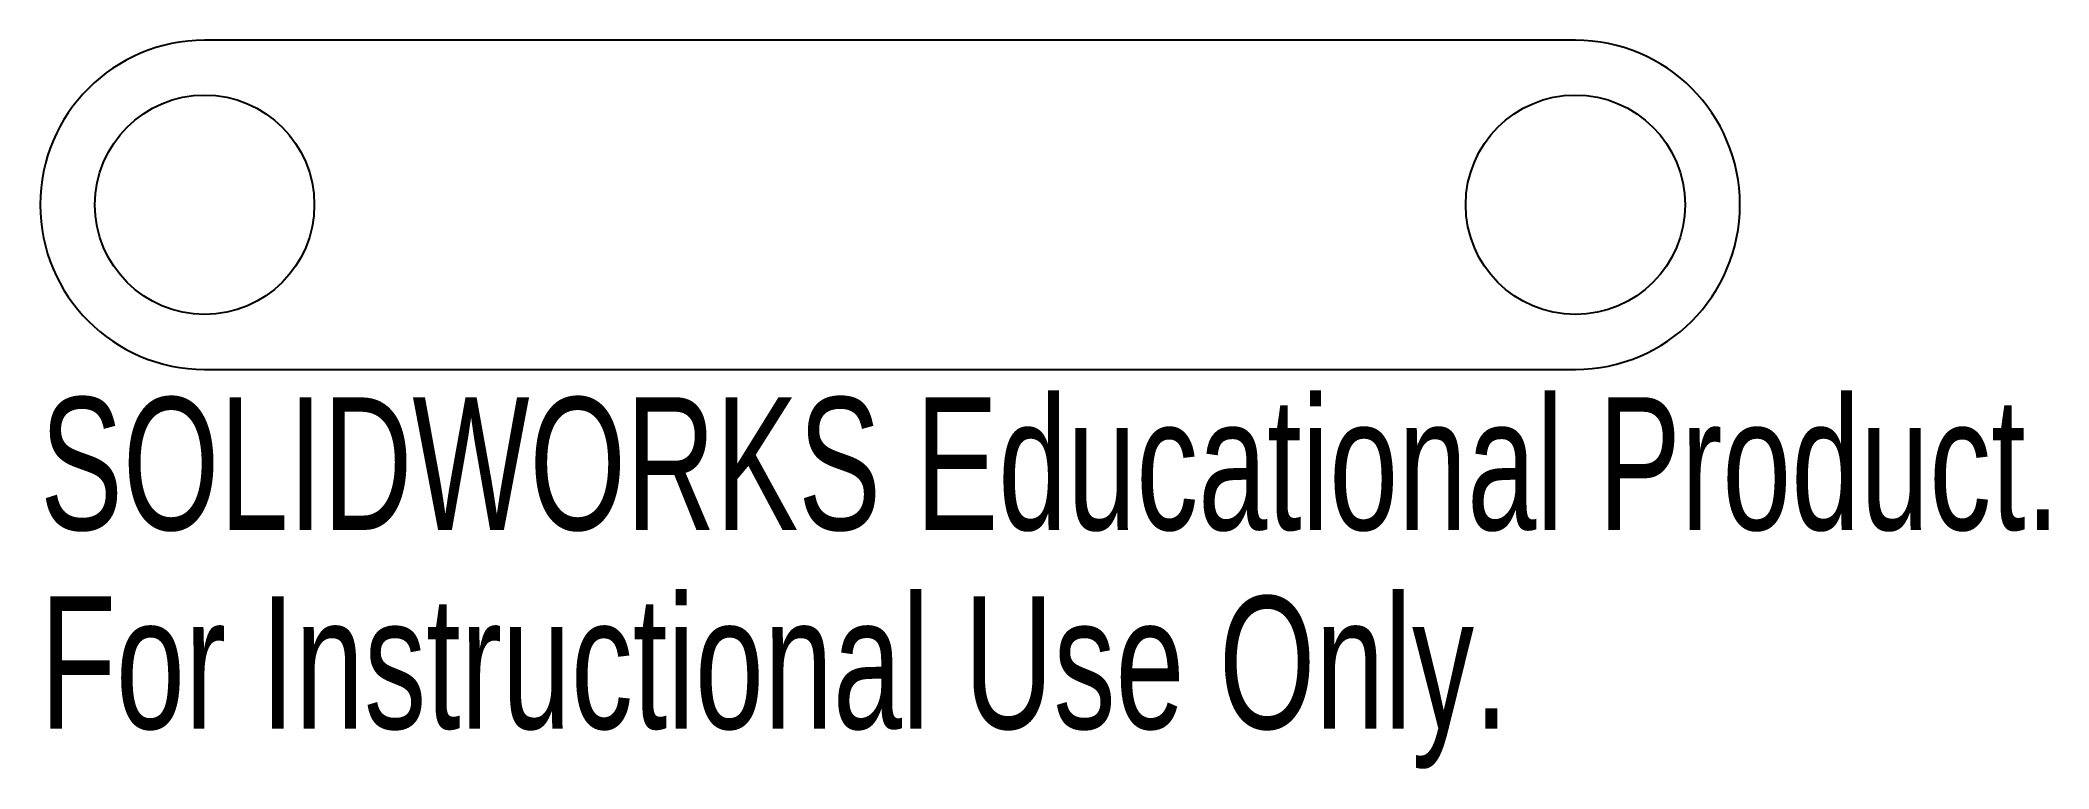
# Model space of a CAD drawing. Header units: millimetres. Extents: x -46.1 to 27.1, y -20.4 to 6.1.
import ezdxf

# ---------------------------------------------------------------- set-up
doc = ezdxf.new("R2010")
doc.units = ezdxf.units.MM
doc.styles.add('SLDTEXTSTYLE0', font='TXT', dxfattribs={"width": 0.7})

msp = doc.modelspace()

# ---------------------------------------------------------------- linework, layer by layer
at = {"color": 7, "linetype": 'Continuous', "lineweight": 25}
for p, q in [((9.875, 6.125), (-40.125, 6.125)), ((-40.125, -5.875), (9.875, -5.875))]:
    msp.add_line(p, q, dxfattribs=at)
for centre in [(-40.125, 0.125), (9.875, 0.125)]:
    msp.add_circle(centre, 4, dxfattribs=at)
for centre, start, end in [((-40.125, 0.125), 90, 270), ((9.875, 0.125), 270, 90)]:
    msp.add_arc(centre, 6, start, end, dxfattribs=at)

# ---------------------------------------------------------------- texts
at = {"color": 7, "linetype": 'Continuous', "char_height": 4.83362, "attachment_point": 1, "style": 'SLDTEXTSTYLE0'}
for s, insert in [('SOLIDWORKS Educational Product.', (-46.125, -6.895)), ('For Instructional Use Only.', (-46.125, -14.145))]:
    msp.add_mtext(s, dxfattribs=dict(at, insert=insert))

doc.saveas('drawing.dxf')
